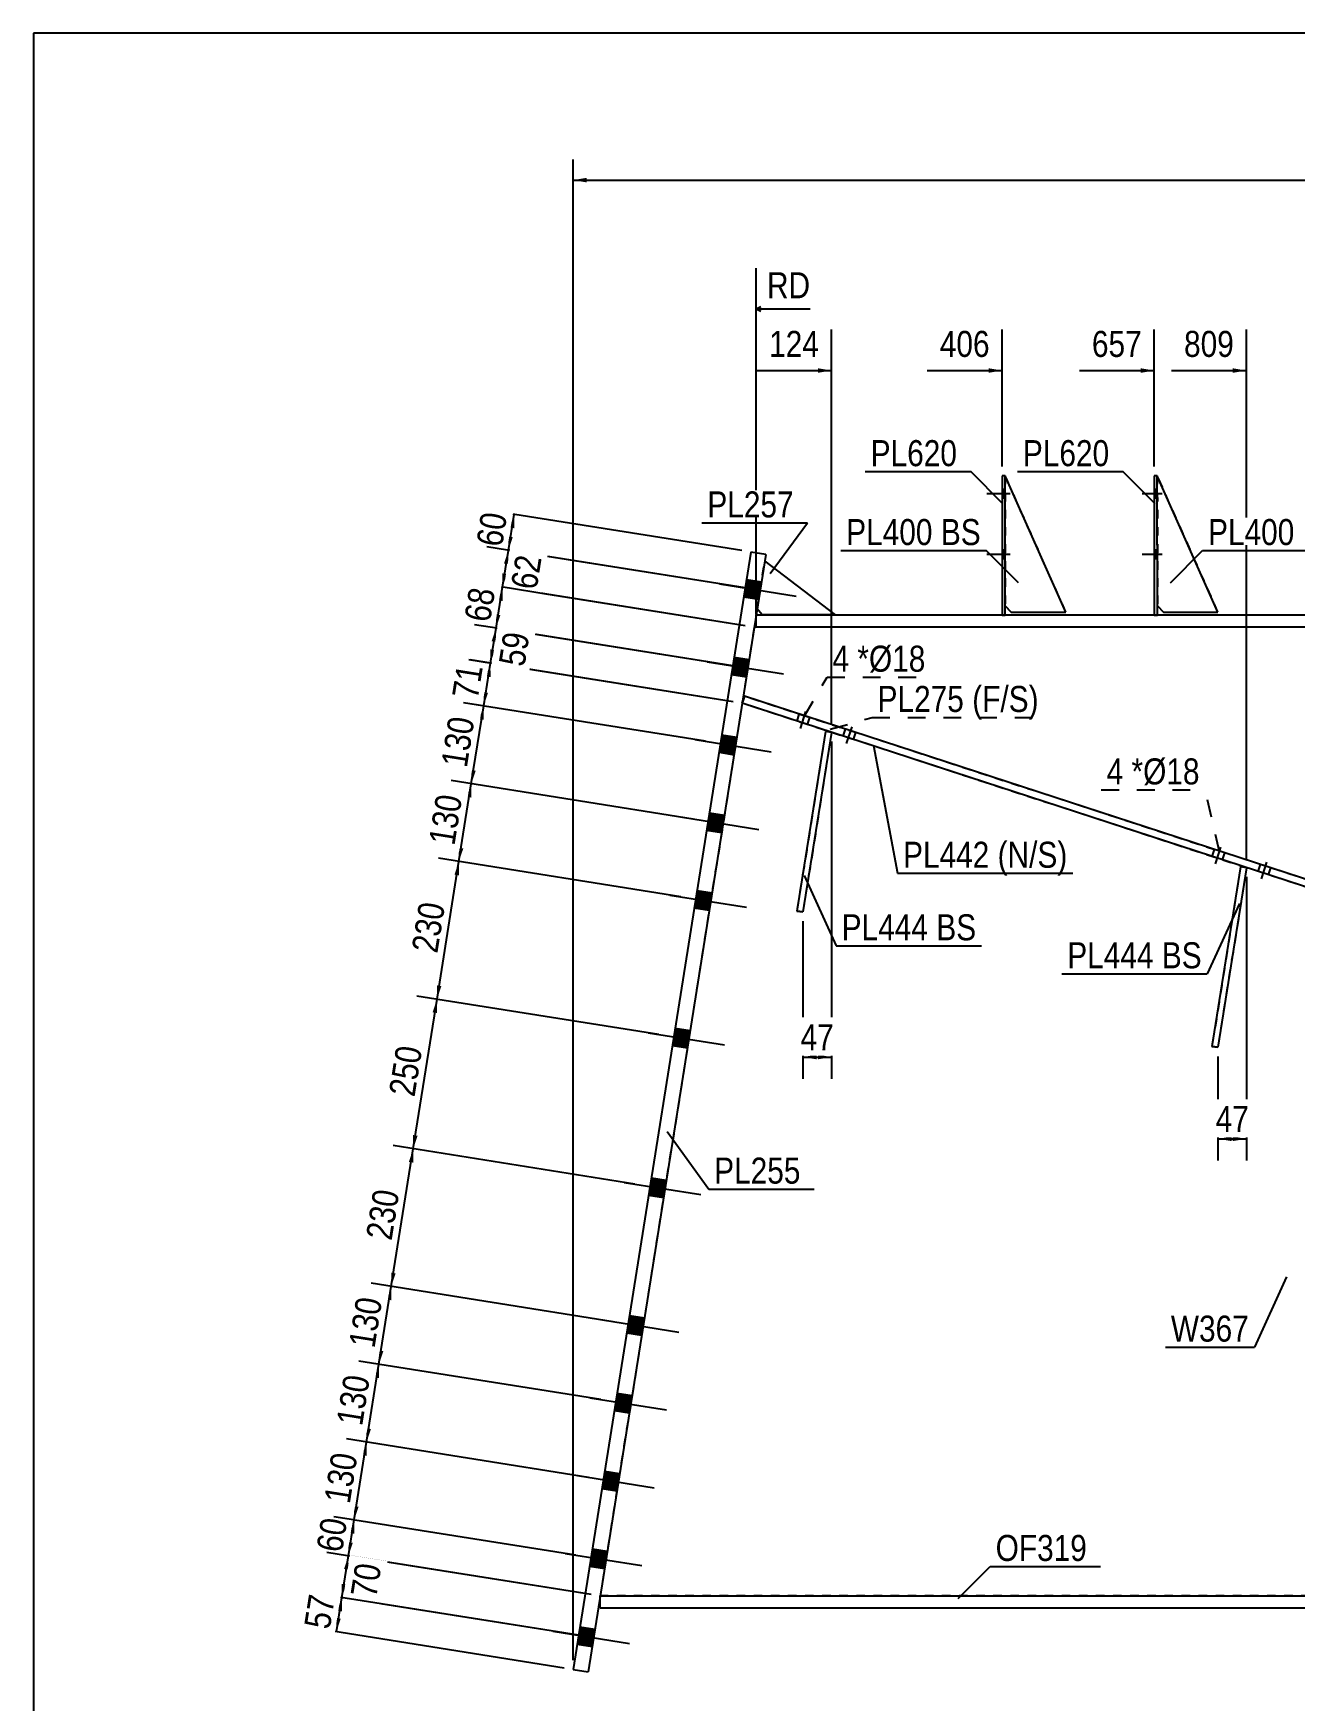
# Model space of a CAD drawing. Header units: millimetres. Extents: x -64 to 338, y -158 to 119.
# Drawn here: x -61.7 to 77, y -64.8 to 118.6 of the extents above; entities that cross this region are included whole.
import ezdxf

# ---------------------------------------------------------------- set-up
doc = ezdxf.new("R2010")
doc.units = ezdxf.units.MM
doc.linetypes.add('DXK_LINE_DOT1', pattern=[1.8814, 0.9407, -0.9407])
doc.linetypes.add('DXK_LINE_DOT2', pattern=[3.9198, 1.9599, -1.9599])
doc.styles.add('Arial Narrow', font='ARIALN.TTF', dxfattribs={"height": 0.2})

# ---------------------------------------------------------------- blocks, each defined once
blk = doc.blocks.new('Unknown-627019376-3697')
at = {"color": 5, "linetype": 'Continuous'}
for p, q in [((338.34, 118.62), (-61.66, 118.62)), ((-61.66, 118.62), (-61.66, -158.38))]:
    blk.add_line(p, q, dxfattribs=at)
blk = doc.blocks.new('Part-627019376-1218 - 1203')
at = {"color": 2, "linetype": 'Continuous'}
for p, q in [((84.35, 54.62), (17.83, 54.62)), ((17.83, 53.29), (17.83, 54.62)), ((84.35, 53.29), (17.83, 53.29))]:
    blk.add_line(p, q, dxfattribs=at)
blk = doc.blocks.new('Part-627019376-1219 - 1203')
at = {"color": 2, "linetype": 'Continuous'}
for p, q in [((45.21, 69.95), (44.88, 69.95)), ((44.88, 69.95), (44.88, 54.62)), ((45.21, 54.62), (45.21, 69.95))]:
    blk.add_line(p, q, dxfattribs=at)
at = {"color": 7, "linetype": 'DXK_LINE_DOT1'}
blk.add_line((44.88, 54.62), (45.21, 54.62), dxfattribs=at)
blk = doc.blocks.new('Part-627019376-1221 - 1203')
at = {"color": 2, "linetype": 'Continuous'}
for p, q in [((16.54, 45.68), (16.29, 44.92)), ((84.35, 22.71), (16.29, 44.92)), ((84.35, 23.56), (16.54, 45.68))]:
    blk.add_line(p, q, dxfattribs=at)
blk = doc.blocks.new('Part-627019376-1222 - 1203')
at = {"color": 7, "linetype": 'DXK_LINE_DOT1'}
for p, q in [((16.29, 44.92), (16.54, 45.68)), ((84.35, 22.71), (16.29, 44.92)), ((84.35, 23.56), (16.54, 45.68))]:
    blk.add_line(p, q, dxfattribs=at)
blk = doc.blocks.new('Part-627019376-1229 - 1203')
at = {"color": 7, "linetype": 'DXK_LINE_DOT1'}
for p, q in [((71.09, 26.92), (67.95, 7.17)), ((71.74, 26.82), (68.6, 7.07)), ((71.74, 26.82), (71.09, 26.92)), ((68.6, 7.07), (67.95, 7.17))]:
    blk.add_line(p, q, dxfattribs=at)
blk = doc.blocks.new('Part-627019376-1230 - 1203')
at = {"color": 2, "linetype": 'Continuous'}
for p, q in [((71.09, 26.92), (67.95, 7.17)), ((71.74, 26.82), (68.6, 7.07)), ((71.74, 26.82), (71.09, 26.92)), ((67.95, 7.17), (68.6, 7.07))]:
    blk.add_line(p, q, dxfattribs=at)
blk = doc.blocks.new('Part-627019376-1231 - 1203')
at = {"color": 7, "linetype": 'DXK_LINE_DOT1'}
for p, q in [((25.45, 41.81), (22.31, 22.06)), ((26.11, 41.71), (22.97, 21.96)), ((26.11, 41.71), (25.45, 41.81)), ((22.97, 21.96), (22.31, 22.06))]:
    blk.add_line(p, q, dxfattribs=at)
blk = doc.blocks.new('Part-627019376-3778 - 1203')
at = {"color": 7, "linetype": 'DXK_LINE_DOT1'}
blk.add_line((17.94, 55.29), (18.77, 60.56), dxfattribs=at)
at = {"color": 2, "linetype": 'Continuous'}
for p, q in [((18.77, 60.56), (26.5, 54.63)), ((18.5, 54.63), (17.94, 55.29)), ((26.5, 54.63), (18.5, 54.63))]:
    blk.add_line(p, q, dxfattribs=at)
blk = doc.blocks.new('Part-627019376-1232 - 1203')
at = {"color": 2, "linetype": 'Continuous'}
for p, q in [((25.45, 41.81), (22.31, 22.06)), ((26.11, 41.71), (22.97, 21.96)), ((26.11, 41.71), (25.45, 41.81)), ((22.31, 22.06), (22.97, 21.96))]:
    blk.add_line(p, q, dxfattribs=at)
blk = doc.blocks.new('Part-627019376-1234 - 1203')
at = {"color": 2, "linetype": 'Continuous'}
for p, q in [((0.68, -54.62), (0.68, -53.29)), ((0.68, -53.29), (84.35, -53.29)), ((84.35, -54.62), (0.68, -54.62))]:
    blk.add_line(p, q, dxfattribs=at)
blk = doc.blocks.new('Part-627019376-1235 - 1203')
at = {"color": 2, "linetype": 'Continuous'}
for p, q in [((61.94, 69.95), (61.61, 69.95)), ((61.61, 69.95), (61.61, 54.62)), ((61.95, 54.62), (61.94, 69.95))]:
    blk.add_line(p, q, dxfattribs=at)
at = {"color": 7, "linetype": 'DXK_LINE_DOT1'}
blk.add_line((61.61, 54.62), (61.95, 54.62), dxfattribs=at)
blk = doc.blocks.new('Part-627019376-1236 - 1203')
at = {"color": 7, "linetype": 'DXK_LINE_DOT1'}
for p, q in [((61.94, 69.95), (61.95, 55.62)), ((68.61, 54.95), (61.94, 69.95)), ((61.95, 55.62), (62.61, 54.95)), ((62.61, 54.95), (68.61, 54.95))]:
    blk.add_line(p, q, dxfattribs=at)
blk = doc.blocks.new('Part-627019376-1237 - 1203')
at = {"color": 7, "linetype": 'DXK_LINE_DOT1'}
for p, q in [((45.21, 69.95), (45.21, 55.62)), ((51.88, 54.95), (45.21, 69.95)), ((45.21, 55.62), (45.88, 54.95)), ((45.88, 54.95), (51.88, 54.95))]:
    blk.add_line(p, q, dxfattribs=at)
blk = doc.blocks.new('Part-627019376-1242 - 1203')
at = {"color": 2, "linetype": 'Continuous'}
for p, q in [((68.61, 54.95), (61.94, 69.95)), ((61.95, 55.62), (62.61, 54.95)), ((62.61, 54.95), (68.61, 54.95))]:
    blk.add_line(p, q, dxfattribs=at)
blk = doc.blocks.new('Part-627019376-1243 - 1203')
at = {"color": 2, "linetype": 'Continuous'}
for p, q in [((51.88, 54.95), (45.21, 69.95)), ((45.88, 54.95), (45.21, 55.62)), ((45.88, 54.95), (51.88, 54.95))]:
    blk.add_line(p, q, dxfattribs=at)
blk = doc.blocks.new('Bolt-627019376-9404 - 1203')
at = {"color": 3, "linetype": 'DXK_LINE_DOT2'}
for p, q in [((68.32, 27.24), (69.46, 30.73)), ((67.96, 28.06), (68.21, 28.82)), ((69.1, 27.69), (69.35, 28.45)), ((73.39, 25.59), (74.53, 29.08)), ((73.03, 26.41), (73.28, 27.17)), ((74.17, 26.04), (74.42, 26.8))]:
    blk.add_line(p, q, dxfattribs=at)
blk = doc.blocks.new('Part-627019376-1246 - 1203')
at = {"color": 7, "linetype": 'DXK_LINE_DOT1'}
for p, q in [((17.62, 53.29), (0.67, -53.29)), ((84.35, 53.29), (17.83, 53.29)), ((84.35, -53.29), (0.67, -53.29))]:
    blk.add_line(p, q, dxfattribs=at)
at = {"color": 2, "linetype": 'Continuous'}
for p, q in [((17.83, 53.29), (17.62, 53.29)), ((0.67, -53.29), (0.68, -53.29))]:
    blk.add_line(p, q, dxfattribs=at)
blk = doc.blocks.new('Bolt-627019376-1249 - 1203')
at = {"linetype": 'Continuous'}
for points in [[(45.21, 67.49), (45.21, 68.42), (44.88, 68.42), (44.88, 67.49)], [(45.21, 67.49), (45.21, 68.42), (44.88, 68.42), (44.88, 67.49)], [(45.21, 67.49), (45.21, 68.42), (44.88, 68.42), (44.88, 67.49)], [(45.21, 60.82), (45.21, 61.75), (44.88, 61.75), (44.88, 60.82)], [(45.21, 60.82), (45.21, 61.75), (44.88, 61.75), (44.88, 60.82)], [(45.21, 60.82), (45.21, 61.75), (44.88, 61.75), (44.88, 60.82)]]:
    blk.add_hatch(color=3, dxfattribs=at).paths.add_polyline_path(points)
at = {"color": 3, "linetype": 'Continuous'}
for p, q in [((45.74, 67.95), (43.21, 67.95)), ((45.74, 67.95), (43.21, 67.95)), ((45.74, 67.95), (43.21, 67.95)), ((45.21, 68.42), (44.88, 68.42)), ((45.21, 68.42), (44.88, 68.42)), ((45.21, 68.42), (44.88, 68.42)), ((45.21, 67.49), (44.88, 67.49)), ((45.21, 67.49), (44.88, 67.49)), ((45.21, 67.49), (44.88, 67.49)), ((45.74, 61.29), (43.21, 61.29)), ((45.74, 61.29), (43.21, 61.29)), ((45.74, 61.29), (43.21, 61.29)), ((45.21, 61.75), (44.88, 61.75)), ((45.21, 61.75), (44.88, 61.75)), ((45.21, 61.75), (44.88, 61.75)), ((45.21, 60.82), (44.88, 60.82)), ((45.21, 60.82), (44.88, 60.82)), ((45.21, 60.82), (44.88, 60.82))]:
    blk.add_line(p, q, dxfattribs=at)
blk = doc.blocks.new('Bolt-627019376-1256 - 1203')
at = {"linetype": 'Continuous'}
for points in [[(61.94, 67.49), (61.94, 68.42), (61.61, 68.42), (61.61, 67.49)], [(61.94, 67.49), (61.94, 68.42), (61.61, 68.42), (61.61, 67.49)], [(61.94, 67.49), (61.94, 68.42), (61.61, 68.42), (61.61, 67.49)], [(61.94, 60.82), (61.94, 61.75), (61.61, 61.75), (61.61, 60.82)], [(61.94, 60.82), (61.94, 61.75), (61.61, 61.75), (61.61, 60.82)], [(61.94, 60.82), (61.94, 61.75), (61.61, 61.75), (61.61, 60.82)]]:
    blk.add_hatch(color=3, dxfattribs=at).paths.add_polyline_path(points)
at = {"color": 3, "linetype": 'Continuous'}
for p, q in [((62.48, 67.95), (60.28, 67.95)), ((62.48, 67.95), (60.28, 67.95)), ((62.48, 67.95), (60.28, 67.95)), ((61.94, 68.42), (61.61, 68.42)), ((61.94, 68.42), (61.61, 68.42)), ((61.94, 68.42), (61.61, 68.42)), ((61.94, 67.49), (61.61, 67.49)), ((61.94, 67.49), (61.61, 67.49)), ((61.94, 67.49), (61.61, 67.49)), ((62.48, 61.29), (60.28, 61.29)), ((62.48, 61.29), (60.28, 61.29)), ((62.48, 61.29), (60.28, 61.29)), ((61.94, 61.75), (61.61, 61.75)), ((61.94, 61.75), (61.61, 61.75)), ((61.94, 61.75), (61.61, 61.75)), ((61.94, 60.82), (61.61, 60.82)), ((61.94, 60.82), (61.61, 60.82)), ((61.94, 60.82), (61.61, 60.82))]:
    blk.add_line(p, q, dxfattribs=at)
blk = doc.blocks.new('Part-627019376-3777 - 1203')
at = {"color": 2, "linetype": 'Continuous'}
for p, q in [((17.24, 61.55), (-2.3, -61.37)), ((18.89, 61.29), (-0.66, -61.64)), ((18.89, 61.29), (17.24, 61.55)), ((-2.3, -61.37), (-0.66, -61.64))]:
    blk.add_line(p, q, dxfattribs=at)
blk = doc.blocks.new('Bolt-627019376-3780 - 1203')
at = {"linetype": 'Continuous'}
for points in [[(16.77, 58.55), (16.46, 56.64), (18.11, 56.38), (18.41, 58.29)], [(16.77, 58.55), (16.46, 56.64), (18.11, 56.38), (18.41, 58.29)], [(15.41, 49.99), (15.1, 48.08), (16.75, 47.82), (17.05, 49.73)], [(15.41, 49.99), (15.1, 48.08), (16.75, 47.82), (17.05, 49.73)], [(14.05, 41.43), (13.74, 39.53), (15.39, 39.26), (15.69, 41.17)], [(14.05, 41.43), (13.74, 39.53), (15.39, 39.26), (15.69, 41.17)], [(12.69, 32.88), (12.38, 30.97), (14.03, 30.7), (14.33, 32.61)], [(12.69, 32.88), (12.38, 30.97), (14.03, 30.7), (14.33, 32.61)], [(11.32, 24.32), (11.02, 22.41), (12.67, 22.15), (12.97, 24.05)], [(11.32, 24.32), (11.02, 22.41), (12.67, 22.15), (12.97, 24.05)], [(8.92, 9.17), (8.61, 7.26), (10.26, 7), (10.56, 8.91)], [(8.92, 9.17), (8.61, 7.26), (10.26, 7), (10.56, 8.91)], [(6.3, -7.29), (6, -9.2), (7.64, -9.46), (7.94, -7.55)], [(6.3, -7.29), (6, -9.2), (7.64, -9.46), (7.94, -7.55)], [(3.89, -22.43), (3.59, -24.34), (5.23, -24.6), (5.54, -22.69)], [(3.89, -22.43), (3.59, -24.34), (5.23, -24.6), (5.54, -22.69)], [(2.53, -30.99), (2.23, -32.9), (3.87, -33.16), (4.18, -31.25)], [(2.53, -30.99), (2.23, -32.9), (3.87, -33.16), (4.18, -31.25)], [(1.17, -39.55), (0.87, -41.46), (2.51, -41.72), (2.81, -39.81)], [(1.17, -39.55), (0.87, -41.46), (2.51, -41.72), (2.81, -39.81)], [(-0.19, -48.11), (-0.5, -50.02), (1.15, -50.28), (1.45, -48.37)], [(-0.19, -48.11), (-0.5, -50.02), (1.15, -50.28), (1.45, -48.37)], [(-1.55, -56.67), (-1.86, -58.58), (-0.21, -58.84), (0.09, -56.93)], [(-1.55, -56.67), (-1.86, -58.58), (-0.21, -58.84), (0.09, -56.93)]]:
    blk.add_hatch(color=3, dxfattribs=at).paths.add_polyline_path(points)
at = {"color": 3, "linetype": 'Continuous'}
for p, q in [((13.79, 58.05), (22.21, 56.71)), ((13.79, 58.05), (22.21, 56.71)), ((16.77, 58.55), (18.41, 58.29)), ((16.77, 58.55), (18.41, 58.29)), ((16.46, 56.64), (18.11, 56.38)), ((16.46, 56.64), (18.11, 56.38)), ((15.41, 49.99), (17.05, 49.73)), ((15.41, 49.99), (17.05, 49.73)), ((12.43, 49.49), (20.85, 48.15)), ((12.43, 49.49), (20.85, 48.15)), ((15.1, 48.08), (16.75, 47.82)), ((15.1, 48.08), (16.75, 47.82)), ((11.07, 40.93), (19.49, 39.59)), ((11.07, 40.93), (19.49, 39.59)), ((14.05, 41.43), (15.69, 41.17)), ((14.05, 41.43), (15.69, 41.17)), ((13.74, 39.53), (15.39, 39.26)), ((13.74, 39.53), (15.39, 39.26)), ((9.71, 32.37), (18.13, 31.03)), ((9.71, 32.37), (18.13, 31.03)), ((12.69, 32.88), (14.33, 32.61)), ((12.69, 32.88), (14.33, 32.61)), ((12.38, 30.97), (14.03, 30.7)), ((12.38, 30.97), (14.03, 30.7)), ((11.32, 24.32), (12.97, 24.05)), ((11.32, 24.32), (12.97, 24.05)), ((8.35, 23.81), (16.77, 22.47)), ((8.35, 23.81), (16.77, 22.47)), ((11.02, 22.41), (12.67, 22.15)), ((11.02, 22.41), (12.67, 22.15)), ((8.92, 9.17), (10.56, 8.91)), ((8.92, 9.17), (10.56, 8.91)), ((5.94, 8.67), (14.36, 7.33)), ((5.94, 8.67), (14.36, 7.33)), ((8.61, 7.26), (10.26, 7)), ((8.61, 7.26), (10.26, 7)), ((6.3, -7.29), (7.94, -7.55)), ((6.3, -7.29), (7.94, -7.55)), ((3.32, -7.79), (11.74, -9.13)), ((3.32, -7.79), (11.74, -9.13)), ((6, -9.2), (7.64, -9.46)), ((6, -9.2), (7.64, -9.46)), ((0.91, -22.93), (9.34, -24.27)), ((0.91, -22.93), (9.34, -24.27)), ((3.89, -22.43), (5.54, -22.69)), ((3.89, -22.43), (5.54, -22.69)), ((3.59, -24.34), (5.23, -24.6)), ((3.59, -24.34), (5.23, -24.6)), ((2.53, -30.99), (4.18, -31.25)), ((2.53, -30.99), (4.18, -31.25)), ((-0.45, -31.49), (7.97, -32.83)), ((-0.45, -31.49), (7.97, -32.83)), ((2.23, -32.9), (3.87, -33.16)), ((2.23, -32.9), (3.87, -33.16)), ((-1.81, -40.05), (6.61, -41.39)), ((-1.81, -40.05), (6.61, -41.39)), ((1.17, -39.55), (2.81, -39.81)), ((1.17, -39.55), (2.81, -39.81)), ((0.87, -41.46), (2.51, -41.72)), ((0.87, -41.46), (2.51, -41.72)), ((-3.17, -48.61), (5.25, -49.95)), ((-3.17, -48.61), (5.25, -49.95)), ((-0.19, -48.11), (1.45, -48.37)), ((-0.19, -48.11), (1.45, -48.37)), ((-0.5, -50.02), (1.15, -50.28)), ((-0.5, -50.02), (1.15, -50.28)), ((-1.55, -56.67), (0.09, -56.93)), ((-1.55, -56.67), (0.09, -56.93)), ((-4.53, -57.17), (3.89, -58.51)), ((-4.53, -57.17), (3.89, -58.51)), ((-1.86, -58.58), (-0.21, -58.84)), ((-1.86, -58.58), (-0.21, -58.84))]:
    blk.add_line(p, q, dxfattribs=at)
blk = doc.blocks.new('Bolt-627019376-9405 - 1203')
at = {"color": 3, "linetype": 'DXK_LINE_DOT2'}
for p, q in [((22.69, 42.13), (23.83, 45.62)), ((22.33, 42.95), (22.57, 43.71)), ((23.47, 42.58), (23.71, 43.34)), ((27.76, 40.48), (28.9, 43.96)), ((27.4, 41.3), (27.64, 42.06)), ((28.54, 40.93), (28.79, 41.69))]:
    blk.add_line(p, q, dxfattribs=at)
blk = doc.blocks.new('StraightDimension-627019376-9917 - 1203')
at = {"linetype": 'Continuous'}
blk.add_hatch(color=7, dxfattribs=at).paths.add_polyline_path([(24.61, 81.77), (26.11, 81.52), (24.61, 81.27)])
at = {"color": 7, "linetype": 'Continuous'}
for p, q in [((26.11, 42.71), (26.11, 86.02)), ((17.88, 81.52), (26.11, 81.52))]:
    blk.add_line(p, q, dxfattribs=at)
at = {"color": 0, "linetype": 'Continuous'}
blk.add_wipeout([(24.36, 88.87), (24.36, 93.07), (18.42, 93.07), (18.42, 88.87)], dxfattribs=at)
at = {"color": 7, "linetype": 'Continuous'}
for p in [(18.33, 88.52), (18.33, 88.02), (23.76, 88.27)]:
    blk.add_line(p, (17.83, 88.27), dxfattribs=at)
at = {"color": 3, "linetype": 'Continuous', "style": 'Arial Narrow'}
blk.add_text('RD', height=2.863, dxfattribs=at).set_placement((19.02, 89.47))
at = {"color": 0}
blk.add_wipeout([(25.34, 82.42), (25.34, 86.62), (18.65, 86.62), (18.65, 82.42)], dxfattribs=at)
at = {"color": 7, "linetype": 'Continuous'}
blk.add_line((17.83, 54.67), (17.83, 92.77), dxfattribs=at)
at = {"color": 3, "style": 'Arial Narrow'}
blk.add_text('124', height=2.863, dxfattribs=at).set_placement((19.25, 83.02))
blk = doc.blocks.new('StraightDimension-627019376-11944 - 1203')
at = {"linetype": 'Continuous'}
for points in [[(-13.99, 34.62), (-13.5, 36.06), (-13.49, 34.54)], [(-14.38, 28.94), (-14.87, 27.5), (-14.88, 29.02)]]:
    blk.add_hatch(color=7, dxfattribs=at).paths.add_polyline_path(points)
at = {"color": 7, "linetype": 'Continuous'}
for p, q in [((10.89, 32.18), (-15.73, 36.41)), ((-14.87, 27.5), (-13.5, 36.06)), ((9.53, 23.62), (-17.09, 27.86))]:
    blk.add_line(p, q, dxfattribs=at)
at = {"color": 0}
blk.add_wipeout([(-13.81, 35.11), (-17.96, 35.77), (-19.01, 29.16), (-14.86, 28.5)], dxfattribs=at)
at = {"color": 3, "style": 'Arial Narrow'}
blk.add_text('130', height=2.863, rotation=80.9647, dxfattribs=at).set_placement((-15.36, 29.19))
blk = doc.blocks.new('StraightDimension-627019376-11951 - 1203')
at = {"linetype": 'Continuous'}
for points in [[(-26.86, -46.36), (-26.38, -44.92), (-26.37, -46.44)], [(-26.53, -47.44), (-27.01, -48.88), (-27.02, -47.36)]]:
    blk.add_hatch(color=7, dxfattribs=at).paths.add_polyline_path(points)
at = {"color": 7, "linetype": 'Continuous'}
for p, q in [((-1.99, -48.8), (-28.6, -44.57)), ((-27.01, -48.88), (-26.38, -44.92)), ((-0.31, -53.13), (-29.23, -48.53))]:
    blk.add_line(p, q, dxfattribs=at)
at = {"color": 0}
blk.add_wipeout([(-26.46, -44.48), (-30.61, -43.82), (-31.37, -48.62), (-27.23, -49.28)], dxfattribs=at)
at = {"color": 3, "style": 'Arial Narrow'}
blk.add_text('60', height=2.863, rotation=80.9647, dxfattribs=at).set_placement((-27.72, -48.59))
blk = doc.blocks.new('StraightDimension-627019376-9915 - 1203')
at = {"linetype": 'Continuous'}
blk.add_hatch(color=7, dxfattribs=at).paths.add_polyline_path([(60.11, 81.77), (61.61, 81.52), (60.11, 81.27)])
at = {"color": 7, "linetype": 'Continuous'}
for p, q in [((61.61, 70.95), (61.61, 86.02)), ((53.38, 81.52), (61.61, 81.52))]:
    blk.add_line(p, q, dxfattribs=at)
at = {"color": 0}
blk.add_wipeout([(60.83, 82.42), (60.83, 86.62), (54.15, 86.62), (54.15, 82.42)], dxfattribs=at)
at = {"color": 3, "style": 'Arial Narrow'}
blk.add_text('657', height=2.863, dxfattribs=at).set_placement((54.75, 83.02))
blk = doc.blocks.new('StraightDimension-627019376-11942 - 1203')
at = {"linetype": 'Continuous'}
for points in [[(-11.88, 47.88), (-11.4, 49.33), (-11.38, 47.8)], [(-11.66, 46.06), (-12.14, 44.62), (-12.15, 46.14)]]:
    blk.add_hatch(color=7, dxfattribs=at).paths.add_polyline_path(points)
at = {"color": 7, "linetype": 'Continuous'}
for p, q in [((15.3, 45.08), (-13.62, 49.68)), ((-12.14, 44.62), (-11.4, 49.33)), ((12.25, 40.74), (-14.37, 44.97))]:
    blk.add_line(p, q, dxfattribs=at)
at = {"color": 0}
blk.add_wipeout([(-11.54, 49.39), (-15.68, 50.05), (-16.45, 45.26), (-12.3, 44.6)], dxfattribs=at)
at = {"color": 3, "style": 'Arial Narrow'}
blk.add_text('71', height=2.863, rotation=80.9647, dxfattribs=at).set_placement((-12.8, 45.29))
blk = doc.blocks.new('StraightDimension-627019376-9012 - 1203')
at = {"linetype": 'Continuous'}
for points in [[(24.47, 5.75), (22.97, 6), (24.47, 6.25)], [(24.61, 6.25), (26.11, 6), (24.61, 5.75)]]:
    blk.add_hatch(color=7, dxfattribs=at).paths.add_polyline_path(points)
at = {"color": 7, "linetype": 'Continuous'}
for p, q in [((26.11, 40.71), (26.11, 3.6)), ((22.97, 20.96), (22.97, 3.6)), ((22.97, 6), (26.11, 6))]:
    blk.add_line(p, q, dxfattribs=at)
at = {"color": 0}
blk.add_wipeout([(26.97, 6.15), (26.97, 10.35), (22.11, 10.35), (22.11, 6.15)], dxfattribs=at)
at = {"color": 3, "style": 'Arial Narrow'}
blk.add_text('47', height=2.863, dxfattribs=at).set_placement((22.71, 6.75))
blk = doc.blocks.new('StraightDimension-627019376-9032 - 1203')
at = {"linetype": 'Continuous'}
for points in [[(70.1, -3.25), (68.6, -3), (70.1, -2.75)], [(70.24, -2.75), (71.74, -3), (70.24, -3.25)]]:
    blk.add_hatch(color=7, dxfattribs=at).paths.add_polyline_path(points)
at = {"color": 7, "linetype": 'Continuous'}
for p, q in [((71.74, 25.82), (71.74, -5.4)), ((68.6, 6.07), (68.6, -5.4)), ((68.6, -3), (71.74, -3))]:
    blk.add_line(p, q, dxfattribs=at)
at = {"color": 0}
blk.add_wipeout([(72.6, -2.85), (72.6, 1.35), (67.75, 1.35), (67.75, -2.85)], dxfattribs=at)
at = {"color": 3, "style": 'Arial Narrow'}
blk.add_text('47', height=2.863, dxfattribs=at).set_placement((68.35, -2.25))
blk = doc.blocks.new('StraightDimension-627019376-9914 - 1203')
at = {"linetype": 'Continuous'}
blk.add_hatch(color=7, dxfattribs=at).paths.add_polyline_path([(70.24, 81.77), (71.74, 81.52), (70.24, 81.27)])
at = {"color": 7, "linetype": 'Continuous'}
for p, q in [((71.74, 27.82), (71.74, 86.02)), ((63.51, 81.52), (71.74, 81.52))]:
    blk.add_line(p, q, dxfattribs=at)
at = {"color": 0}
blk.add_wipeout([(70.97, 82.42), (70.97, 86.62), (64.28, 86.62), (64.28, 82.42)], dxfattribs=at)
at = {"color": 3, "style": 'Arial Narrow'}
blk.add_text('809', height=2.863, dxfattribs=at).set_placement((64.88, 83.02))
blk = doc.blocks.new('StraightDimension-627019376-9916 - 1203')
at = {"linetype": 'Continuous'}
blk.add_hatch(color=7, dxfattribs=at).paths.add_polyline_path([(43.38, 81.77), (44.88, 81.52), (43.38, 81.27)])
at = {"color": 7, "linetype": 'Continuous'}
for p, q in [((44.88, 70.95), (44.88, 86.02)), ((36.64, 81.52), (44.88, 81.52))]:
    blk.add_line(p, q, dxfattribs=at)
at = {"color": 0}
blk.add_wipeout([(44.1, 82.42), (44.1, 86.62), (37.42, 86.62), (37.42, 82.42)], dxfattribs=at)
at = {"color": 3, "style": 'Arial Narrow'}
blk.add_text('406', height=2.863, dxfattribs=at).set_placement((38.02, 83.02))
blk = doc.blocks.new('StraightDimension-627019376-10868 - 1203')
at = {"linetype": 'Continuous'}
blk.add_hatch(color=7, dxfattribs=at).paths.add_polyline_path([(-0.8, 102.22), (-2.3, 102.47), (-0.8, 102.72)])
at = {"color": 7, "linetype": 'Continuous'}
for p, q in [((-2.3, -60.37), (-2.3, 104.72)), ((-2.3, 102.47), (187.5, 102.47))]:
    blk.add_line(p, q, dxfattribs=at)
blk = doc.blocks.new('StraightDimension-627019376-11938 - 1203')
at = {"linetype": 'Continuous'}
for points in [[(-9.28, 64.25), (-8.79, 65.69), (-8.78, 64.17)], [(-8.94, 63.18), (-9.42, 61.74), (-9.43, 63.26)]]:
    blk.add_hatch(color=7, dxfattribs=at).paths.add_polyline_path(points)
at = {"color": 7, "linetype": 'Continuous'}
for p, q in [((16.26, 61.71), (-11.02, 66.04)), ((-9.42, 61.74), (-8.79, 65.69)), ((16.62, 57.6), (-11.64, 62.09))]:
    blk.add_line(p, q, dxfattribs=at)
at = {"color": 0}
blk.add_wipeout([(-8.87, 66.14), (-13.02, 66.8), (-13.78, 62), (-9.64, 61.34)], dxfattribs=at)
at = {"color": 3, "style": 'Arial Narrow'}
blk.add_text('60', height=2.863, rotation=80.9647, dxfattribs=at).set_placement((-10.13, 62.03))
blk = doc.blocks.new('StraightDimension-627019376-11939 - 1203')
at = {"linetype": 'Continuous'}
for points in [[(-9.9, 60.3), (-9.42, 61.74), (-9.41, 60.22)], [(-9.58, 59.13), (-10.07, 57.69), (-10.08, 59.21)]]:
    blk.add_hatch(color=7, dxfattribs=at).paths.add_polyline_path(points)
at = {"color": 7, "linetype": 'Continuous'}
for p, q in [((16.62, 57.6), (-11.79, 62.12)), ((-10.07, 57.69), (-9.42, 61.74)), ((16.63, 53.44), (-12.44, 58.07))]:
    blk.add_line(p, q, dxfattribs=at)
at = {"color": 0}
blk.add_wipeout([(-5.07, 61.43), (-9.21, 62.09), (-9.98, 57.29), (-5.83, 56.63)], dxfattribs=at)
at = {"color": 3, "style": 'Arial Narrow'}
blk.add_text('62', height=2.863, rotation=80.9647, dxfattribs=at).set_placement((-6.33, 57.32))
blk = doc.blocks.new('StraightDimension-627019376-11940 - 1203')
at = {"linetype": 'Continuous'}
for points in [[(-10.55, 56.25), (-10.07, 57.69), (-10.05, 56.17)], [(-10.3, 54.62), (-10.78, 53.18), (-10.79, 54.7)]]:
    blk.add_hatch(color=7, dxfattribs=at).paths.add_polyline_path(points)
at = {"color": 7, "linetype": 'Continuous'}
for p, q in [((16.63, 53.44), (-12.29, 58.04)), ((-10.78, 53.18), (-10.07, 57.69)), ((15.26, 49.04), (-13, 53.53))]:
    blk.add_line(p, q, dxfattribs=at)
at = {"color": 0}
blk.add_wipeout([(-10.19, 57.86), (-14.34, 58.52), (-15.1, 53.72), (-10.95, 53.06)], dxfattribs=at)
at = {"color": 3, "style": 'Arial Narrow'}
blk.add_text('68', height=2.863, rotation=80.9647, dxfattribs=at).set_placement((-11.45, 53.75))
blk = doc.blocks.new('StraightDimension-627019376-11941 - 1203')
at = {"linetype": 'Continuous'}
for points in [[(-11.26, 51.74), (-10.78, 53.18), (-10.77, 51.66)], [(-10.91, 50.77), (-11.4, 49.33), (-11.41, 50.85)]]:
    blk.add_hatch(color=7, dxfattribs=at).paths.add_polyline_path(points)
at = {"color": 7, "linetype": 'Continuous'}
for p, q in [((15.26, 49.04), (-13.15, 53.56)), ((-11.4, 49.33), (-10.78, 53.18)), ((15.3, 45.08), (-13.77, 49.7))]:
    blk.add_line(p, q, dxfattribs=at)
at = {"color": 0}
blk.add_wipeout([(-6.41, 52.97), (-10.56, 53.63), (-11.32, 48.83), (-7.17, 48.17)], dxfattribs=at)
at = {"color": 3, "style": 'Arial Narrow'}
blk.add_text('59', height=2.863, rotation=80.9647, dxfattribs=at).set_placement((-7.67, 48.86))
blk = doc.blocks.new('StraightDimension-627019376-11943 - 1203')
at = {"linetype": 'Continuous'}
for points in [[(-12.63, 43.18), (-12.14, 44.62), (-12.13, 43.1)], [(-13.02, 37.5), (-13.5, 36.06), (-13.52, 37.58)]]:
    blk.add_hatch(color=7, dxfattribs=at).paths.add_polyline_path(points)
at = {"color": 7, "linetype": 'Continuous'}
for p, q in [((12.25, 40.74), (-14.37, 44.97)), ((-13.5, 36.06), (-12.14, 44.62)), ((10.89, 32.18), (-15.73, 36.41))]:
    blk.add_line(p, q, dxfattribs=at)
at = {"color": 0}
blk.add_wipeout([(-12.45, 43.67), (-16.59, 44.33), (-17.64, 37.72), (-13.5, 37.06)], dxfattribs=at)
at = {"color": 3, "style": 'Arial Narrow'}
blk.add_text('130', height=2.863, rotation=80.9647, dxfattribs=at).set_placement((-14, 37.75))
blk = doc.blocks.new('StraightDimension-627019376-11945 - 1203')
at = {"linetype": 'Continuous'}
for points in [[(-15.35, 26.06), (-14.87, 27.5), (-14.85, 25.98)], [(-16.79, 13.8), (-17.27, 12.36), (-17.28, 13.88)]]:
    blk.add_hatch(color=7, dxfattribs=at).paths.add_polyline_path(points)
at = {"color": 7, "linetype": 'Continuous'}
for p, q in [((9.53, 23.62), (-17.09, 27.86)), ((-17.27, 12.36), (-14.87, 27.5)), ((7.12, 8.48), (-19.5, 12.71))]:
    blk.add_line(p, q, dxfattribs=at)
at = {"color": 0}
blk.add_wipeout([(-15.69, 23.26), (-19.84, 23.91), (-20.89, 17.31), (-16.74, 16.65)], dxfattribs=at)
at = {"color": 3, "style": 'Arial Narrow'}
blk.add_text('230', height=2.863, rotation=80.9647, dxfattribs=at).set_placement((-17.24, 17.34))
blk = doc.blocks.new('StraightDimension-627019376-11946 - 1203')
at = {"linetype": 'Continuous'}
for points in [[(-17.76, 10.92), (-17.27, 12.36), (-17.26, 10.84)], [(-19.41, -2.66), (-19.89, -4.1), (-19.9, -2.58)]]:
    blk.add_hatch(color=7, dxfattribs=at).paths.add_polyline_path(points)
at = {"color": 7, "linetype": 'Continuous'}
for p, q in [((-19.89, -4.1), (-17.27, 12.36)), ((7.12, 8.48), (-19.5, 12.71)), ((4.5, -7.98), (-22.11, -3.75))]:
    blk.add_line(p, q, dxfattribs=at)
at = {"color": 0}
blk.add_wipeout([(-18.21, 7.45), (-22.35, 8.11), (-23.4, 1.51), (-19.26, 0.85)], dxfattribs=at)
at = {"color": 3, "style": 'Arial Narrow'}
blk.add_text('250', height=2.863, rotation=80.9647, dxfattribs=at).set_placement((-19.75, 1.54))
blk = doc.blocks.new('StraightDimension-627019376-11947 - 1203')
at = {"linetype": 'Continuous'}
for points in [[(-20.37, -5.54), (-19.89, -4.1), (-19.88, -5.62)], [(-21.82, -17.8), (-22.3, -19.24), (-22.31, -17.72)]]:
    blk.add_hatch(color=7, dxfattribs=at).paths.add_polyline_path(points)
at = {"color": 7, "linetype": 'Continuous'}
for p, q in [((-22.3, -19.24), (-19.89, -4.1)), ((4.5, -7.98), (-22.11, -3.75)), ((2.1, -23.12), (-24.52, -18.89))]:
    blk.add_line(p, q, dxfattribs=at)
at = {"color": 0}
blk.add_wipeout([(-20.72, -8.35), (-24.87, -7.69), (-25.92, -14.29), (-21.77, -14.95)], dxfattribs=at)
at = {"color": 3, "style": 'Arial Narrow'}
blk.add_text('230', height=2.863, rotation=80.9647, dxfattribs=at).set_placement((-22.27, -14.26))
blk = doc.blocks.new('StraightDimension-627019376-11948 - 1203')
at = {"linetype": 'Continuous'}
for points in [[(-22.78, -20.69), (-22.3, -19.24), (-22.29, -20.76)], [(-23.18, -26.36), (-23.66, -27.8), (-23.67, -26.28)]]:
    blk.add_hatch(color=7, dxfattribs=at).paths.add_polyline_path(points)
at = {"color": 7, "linetype": 'Continuous'}
for p, q in [((2.1, -23.12), (-24.52, -18.89)), ((-23.66, -27.8), (-22.3, -19.24)), ((0.74, -31.68), (-25.88, -27.45))]:
    blk.add_line(p, q, dxfattribs=at)
at = {"color": 0}
blk.add_wipeout([(-22.6, -20.2), (-26.75, -19.54), (-27.8, -26.14), (-23.65, -26.8)], dxfattribs=at)
at = {"color": 3, "style": 'Arial Narrow'}
blk.add_text('130', height=2.863, rotation=80.9647, dxfattribs=at).set_placement((-24.15, -26.11))
blk = doc.blocks.new('StraightDimension-627019376-11949 - 1203')
at = {"linetype": 'Continuous'}
for points in [[(-24.14, -29.24), (-23.66, -27.8), (-23.65, -29.32)], [(-24.54, -34.92), (-25.02, -36.36), (-25.03, -34.84)]]:
    blk.add_hatch(color=7, dxfattribs=at).paths.add_polyline_path(points)
at = {"color": 7, "linetype": 'Continuous'}
for p, q in [((0.74, -31.68), (-25.88, -27.45)), ((-25.02, -36.36), (-23.66, -27.8)), ((-0.63, -40.24), (-27.24, -36.01))]:
    blk.add_line(p, q, dxfattribs=at)
at = {"color": 0}
blk.add_wipeout([(-23.96, -28.76), (-28.11, -28.1), (-29.16, -34.7), (-25.01, -35.36)], dxfattribs=at)
at = {"color": 3, "style": 'Arial Narrow'}
blk.add_text('130', height=2.863, rotation=80.9647, dxfattribs=at).set_placement((-25.51, -34.67))
blk = doc.blocks.new('StraightDimension-627019376-11950 - 1203')
at = {"linetype": 'Continuous'}
for points in [[(-25.5, -37.8), (-25.02, -36.36), (-25.01, -37.88)], [(-25.9, -43.48), (-26.38, -44.92), (-26.39, -43.4)]]:
    blk.add_hatch(color=7, dxfattribs=at).paths.add_polyline_path(points)
at = {"color": 7, "linetype": 'Continuous'}
for p, q in [((-0.63, -40.24), (-27.24, -36.01)), ((-26.38, -44.92), (-25.02, -36.36)), ((-1.99, -48.8), (-28.6, -44.57))]:
    blk.add_line(p, q, dxfattribs=at)
at = {"color": 0}
blk.add_wipeout([(-25.32, -37.32), (-29.47, -36.66), (-30.52, -43.26), (-26.37, -43.92)], dxfattribs=at)
at = {"color": 3, "style": 'Arial Narrow'}
blk.add_text('130', height=2.863, rotation=80.9647, dxfattribs=at).set_placement((-26.87, -43.23))
blk = doc.blocks.new('StraightDimension-627019376-11952 - 1203')
at = {"linetype": 'Continuous'}
for points in [[(-27.49, -50.33), (-27.01, -48.88), (-27, -50.4)], [(-27.26, -52.04), (-27.74, -53.48), (-27.75, -51.96)]]:
    blk.add_hatch(color=7, dxfattribs=at).paths.add_polyline_path(points)
at = {"color": 7, "linetype": 'Continuous'}
for p, q in [((-0.31, -53.13), (-29.38, -48.51)), ((-27.74, -53.48), (-27.01, -48.88)), ((-1.7, -57.62), (-30.11, -53.1))]:
    blk.add_line(p, q, dxfattribs=at)
at = {"color": 0}
blk.add_wipeout([(-22.7, -49.47), (-26.85, -48.81), (-27.61, -53.6), (-23.46, -54.26)], dxfattribs=at)
at = {"color": 3, "style": 'Arial Narrow'}
blk.add_text('70', height=2.863, rotation=80.9647, dxfattribs=at).set_placement((-23.96, -53.58))
blk = doc.blocks.new('StraightDimension-627019376-11953 - 1203')
at = {"linetype": 'Continuous'}
for points in [[(-28.23, -54.92), (-27.74, -53.48), (-27.73, -55)], [(-27.86, -55.79), (-28.34, -57.23), (-28.35, -55.71)]]:
    blk.add_hatch(color=7, dxfattribs=at).paths.add_polyline_path(points)
at = {"color": 7, "linetype": 'Continuous'}
for p, q in [((-1.7, -57.62), (-29.97, -53.13)), ((-28.34, -57.23), (-27.74, -53.48)), ((-3.29, -61.22), (-30.56, -56.88))]:
    blk.add_line(p, q, dxfattribs=at)
at = {"color": 0}
blk.add_wipeout([(-27.81, -52.93), (-31.96, -52.28), (-32.72, -57.07), (-28.57, -57.73)], dxfattribs=at)
at = {"color": 3, "style": 'Arial Narrow'}
blk.add_text('57', height=2.863, rotation=80.9647, dxfattribs=at).set_placement((-29.07, -57.04))
blk = doc.blocks.new('MarkSet-627019376-5367 - 1203')
at = {"color": 0}
blk.add_wipeout([(36.74, 18.84), (36.74, 21.84), (27.23, 21.84), (27.23, 18.84)], dxfattribs=at)
blk.add_wipeout([(36.74, 18.84), (36.74, 21.84), (27.23, 21.84), (27.23, 18.84)], dxfattribs=at)
at = {"color": 7, "linetype": 'Continuous'}
blk.add_line((23.1, 25.98), (26.63, 18.24), dxfattribs=at)
at = {"color": 3, "style": 'Arial Narrow'}
blk.add_text('PL444', height=2.863, dxfattribs=at).set_placement((27.23, 18.84))
at = {"color": 0}
blk.add_wipeout([(42.02, 18.84), (42.02, 21.84), (37.64, 21.84), (37.64, 18.84)], dxfattribs=at)
blk.add_wipeout([(42.02, 18.84), (42.02, 21.84), (37.64, 21.84), (37.64, 18.84)], dxfattribs=at)
at = {"color": 7, "linetype": 'Continuous'}
blk.add_line((26.63, 18.24), (42.62, 18.24), dxfattribs=at)
at = {"color": 3, "style": 'Arial Narrow'}
blk.add_text('BS', height=2.863, dxfattribs=at).set_placement((37.64, 18.84))
blk = doc.blocks.new('MarkSet-627019376-5389 - 1203')
at = {"color": 0}
blk.add_wipeout([(37.24, 62.32), (37.24, 65.32), (27.73, 65.32), (27.73, 62.32)], dxfattribs=at)
blk.add_wipeout([(37.24, 62.32), (37.24, 65.32), (27.73, 65.32), (27.73, 62.32)], dxfattribs=at)
at = {"color": 3, "style": 'Arial Narrow'}
blk.add_text('PL400', height=2.863, dxfattribs=at).set_placement((27.73, 62.32))
at = {"color": 0}
blk.add_wipeout([(42.52, 62.32), (42.52, 65.32), (38.14, 65.32), (38.14, 62.32)], dxfattribs=at)
blk.add_wipeout([(42.52, 62.32), (42.52, 65.32), (38.14, 65.32), (38.14, 62.32)], dxfattribs=at)
at = {"color": 7, "linetype": 'Continuous'}
for p in [(27.13, 61.72), (46.66, 58.18)]:
    blk.add_line(p, (43.12, 61.72), dxfattribs=at)
at = {"color": 3, "style": 'Arial Narrow'}
blk.add_text('BS', height=2.863, dxfattribs=at).set_placement((38.14, 62.32))
blk = doc.blocks.new('Mark-627019376-5419 - 1203')
at = {"color": 7, "linetype": 'Continuous'}
blk.add_line((44.96, 66.87), (41.43, 70.4), dxfattribs=at)
at = {"color": 0}
blk.add_wipeout([(39.93, 71), (39.93, 74), (30.42, 74), (30.42, 71)], dxfattribs=at)
blk.add_wipeout([(39.93, 71), (39.93, 74), (30.42, 74), (30.42, 71)], dxfattribs=at)
at = {"color": 7, "linetype": 'Continuous'}
blk.add_line((29.82, 70.4), (41.43, 70.4), dxfattribs=at)
at = {"color": 3, "style": 'Arial Narrow'}
blk.add_text('PL620', height=2.863, dxfattribs=at).set_placement((30.42, 71))
blk = doc.blocks.new('MarkSet-627019376-5356 - 1203')
at = {"color": 0}
blk.add_wipeout([(61.54, 15.76), (61.54, 18.76), (52.04, 18.76), (52.04, 15.76)], dxfattribs=at)
blk.add_wipeout([(61.54, 15.76), (61.54, 18.76), (52.04, 18.76), (52.04, 15.76)], dxfattribs=at)
at = {"color": 3, "style": 'Arial Narrow'}
blk.add_text('PL444', height=2.863, dxfattribs=at).set_placement((52.04, 15.76))
at = {"color": 0}
blk.add_wipeout([(66.82, 15.76), (66.82, 18.76), (62.44, 18.76), (62.44, 15.76)], dxfattribs=at)
blk.add_wipeout([(66.82, 15.76), (66.82, 18.76), (62.44, 18.76), (62.44, 15.76)], dxfattribs=at)
at = {"color": 7, "linetype": 'Continuous'}
for p in [(70.96, 22.9), (51.44, 15.16)]:
    blk.add_line(p, (67.42, 15.16), dxfattribs=at)
at = {"color": 3, "style": 'Arial Narrow'}
blk.add_text('BS', height=2.863, dxfattribs=at).set_placement((62.44, 15.76))
blk = doc.blocks.new('Mark-627019376-5446 - 1203')
at = {"color": 0}
blk.add_wipeout([(22.71, -7.93), (22.71, -4.93), (13.21, -4.93), (13.21, -7.93)], dxfattribs=at)
blk.add_wipeout([(22.71, -7.93), (22.71, -4.93), (13.21, -4.93), (13.21, -7.93)], dxfattribs=at)
at = {"color": 7, "linetype": 'Continuous'}
for p, q in [((8.03, -2.21), (12.61, -8.53)), ((12.61, -8.53), (24.21, -8.53))]:
    blk.add_line(p, q, dxfattribs=at)
at = {"color": 3, "style": 'Arial Narrow'}
blk.add_text('PL255', height=2.863, dxfattribs=at).set_placement((13.21, -7.93))
blk = doc.blocks.new('Mark-627019376-5437 - 1203')
at = {"color": 7, "linetype": 'Continuous'}
blk.add_line((61.7, 66.87), (58.16, 70.4), dxfattribs=at)
at = {"color": 0}
blk.add_wipeout([(56.66, 71), (56.66, 74), (47.16, 74), (47.16, 71)], dxfattribs=at)
blk.add_wipeout([(56.66, 71), (56.66, 74), (47.16, 74), (47.16, 71)], dxfattribs=at)
at = {"color": 7, "linetype": 'Continuous'}
blk.add_line((46.56, 70.4), (58.16, 70.4), dxfattribs=at)
at = {"color": 3, "style": 'Arial Narrow'}
blk.add_text('PL620', height=2.863, dxfattribs=at).set_placement((47.16, 71))
blk = doc.blocks.new('MarkSet-627019376-5378 - 1203')
at = {"color": 0}
blk.add_wipeout([(77.03, 62.32), (77.03, 65.32), (67.52, 65.32), (67.52, 62.32)], dxfattribs=at)
blk.add_wipeout([(77.03, 62.32), (77.03, 65.32), (67.52, 65.32), (67.52, 62.32)], dxfattribs=at)
at = {"color": 7, "linetype": 'Continuous'}
blk.add_line((63.39, 58.18), (66.92, 61.72), dxfattribs=at)
at = {"color": 3, "style": 'Arial Narrow'}
blk.add_text('PL400', height=2.863, dxfattribs=at).set_placement((67.52, 62.32))
at = {"color": 0}
blk.add_wipeout([(82.31, 62.32), (82.31, 65.32), (77.93, 65.32), (77.93, 62.32)], dxfattribs=at)
blk.add_wipeout([(82.31, 62.32), (82.31, 65.32), (77.93, 65.32), (77.93, 62.32)], dxfattribs=at)
at = {"color": 7, "linetype": 'Continuous'}
blk.add_line((66.92, 61.72), (82.91, 61.72), dxfattribs=at)
at = {"color": 3, "style": 'Arial Narrow'}
blk.add_text('BS', height=2.863, dxfattribs=at).set_placement((77.93, 62.32))
blk = doc.blocks.new('Mark-627019376-5425 - 1203')
at = {"color": 0}
blk.add_wipeout([(43.48, 26.82), (43.48, 29.82), (33.98, 29.82), (33.98, 26.82)], dxfattribs=at)
blk.add_wipeout([(43.48, 26.82), (43.48, 29.82), (33.98, 29.82), (33.98, 26.82)], dxfattribs=at)
at = {"color": 7, "linetype": 'Continuous'}
blk.add_line((30.73, 40.27), (33.38, 26.22), dxfattribs=at)
at = {"color": 3, "style": 'Arial Narrow'}
blk.add_text('PL442', height=2.863, dxfattribs=at).set_placement((33.98, 26.82))
at = {"color": 0}
blk.add_wipeout([(52.04, 26.82), (52.04, 29.82), (44.38, 29.82), (44.38, 26.82)], dxfattribs=at)
blk.add_wipeout([(52.04, 26.82), (52.04, 29.82), (44.38, 29.82), (44.38, 26.82)], dxfattribs=at)
at = {"color": 7, "linetype": 'Continuous'}
blk.add_line((33.38, 26.22), (52.64, 26.22), dxfattribs=at)
at = {"color": 3, "style": 'Arial Narrow'}
for s, p in [('(N/', (44.38, 26.82)), ('S)', (48.76, 26.82))]:
    blk.add_text(s, height=2.863, dxfattribs=at).set_placement(p)
blk = doc.blocks.new('Mark-627019376-5434 - 1203')
at = {"color": 0}
blk.add_wipeout([(54.21, -49.44), (54.21, -46.44), (44.16, -46.44), (44.16, -49.44)], dxfattribs=at)
blk.add_wipeout([(54.21, -49.44), (54.21, -46.44), (44.16, -46.44), (44.16, -49.44)], dxfattribs=at)
at = {"color": 7, "linetype": 'Continuous'}
for p, q in [((40.03, -53.57), (43.56, -50.04)), ((43.56, -50.04), (55.71, -50.04))]:
    blk.add_line(p, q, dxfattribs=at)
at = {"color": 3, "style": 'Arial Narrow'}
blk.add_text('OF319', height=2.863, dxfattribs=at).set_placement((44.16, -49.44))
blk = doc.blocks.new('Mark-627019376-5449 - 1203')
at = {"color": 0}
blk.add_wipeout([(21.97, 65.36), (21.97, 68.36), (12.46, 68.36), (12.46, 65.36)], dxfattribs=at)
blk.add_wipeout([(21.97, 65.36), (21.97, 68.36), (12.46, 68.36), (12.46, 65.36)], dxfattribs=at)
at = {"color": 7, "linetype": 'Continuous'}
for p in [(11.86, 64.76), (19.37, 59.21)]:
    blk.add_line(p, (23.47, 64.76), dxfattribs=at)
at = {"color": 3, "style": 'Arial Narrow'}
blk.add_text('PL257', height=2.863, dxfattribs=at).set_placement((12.46, 65.36))
blk = doc.blocks.new('Mark-627019376-5635 - 1203')
at = {"color": 0}
blk.add_wipeout([(40.69, 43.96), (40.69, 46.96), (31.18, 46.96), (31.18, 43.96)], dxfattribs=at)
blk.add_wipeout([(40.69, 43.96), (40.69, 46.96), (31.18, 46.96), (31.18, 43.96)], dxfattribs=at)
at = {"color": 7, "linetype": 'DXK_LINE_DOT2'}
blk.add_line((25.97, 42.07), (30.58, 43.36), dxfattribs=at)
at = {"color": 3, "style": 'Arial Narrow'}
blk.add_text('PL275', height=2.863, dxfattribs=at).set_placement((31.18, 43.96))
at = {"color": 0}
blk.add_wipeout([(48.89, 43.96), (48.89, 46.96), (41.59, 46.96), (41.59, 43.96)], dxfattribs=at)
blk.add_wipeout([(48.89, 43.96), (48.89, 46.96), (41.59, 46.96), (41.59, 43.96)], dxfattribs=at)
at = {"color": 7, "linetype": 'DXK_LINE_DOT2'}
blk.add_line((30.58, 43.36), (49.49, 43.36), dxfattribs=at)
at = {"color": 3, "style": 'Arial Narrow'}
for s, p in [('(F/', (41.59, 43.96)), ('S)', (45.6, 43.96))]:
    blk.add_text(s, height=2.863, dxfattribs=at).set_placement(p)
blk = doc.blocks.new('Mark-627019376-5638 - 1203')
at = {"color": 0}
blk.add_wipeout([(72.02, -25.31), (72.02, -22.31), (63.43, -22.31), (63.43, -25.31)], dxfattribs=at)
blk.add_wipeout([(72.02, -25.31), (72.02, -22.31), (63.43, -22.31), (63.43, -25.31)], dxfattribs=at)
at = {"color": 7, "linetype": 'Continuous'}
for p in [(76.15, -18.17), (62.83, -25.91)]:
    blk.add_line(p, (72.62, -25.91), dxfattribs=at)
at = {"color": 3, "style": 'Arial Narrow'}
blk.add_text('W367', height=2.863, dxfattribs=at).set_placement((63.43, -25.31))
blk = doc.blocks.new('Mark-627019376-9409 - 1203')
at = {"color": 0}
blk.add_wipeout([(58.2, 35.99), (58.2, 38.99), (56.37, 38.99), (56.37, 35.99)], dxfattribs=at)
blk.add_wipeout([(58.2, 35.99), (58.2, 38.99), (56.37, 38.99), (56.37, 35.99)], dxfattribs=at)
at = {"color": 3, "style": 'Arial Narrow'}
blk.add_text('4', height=2.86, dxfattribs=at).set_placement((56.37, 35.99))
at = {"color": 0}
blk.add_wipeout([(60.38, 35.99), (60.38, 38.99), (59.1, 38.99), (59.1, 35.99)], dxfattribs=at)
blk.add_wipeout([(60.38, 35.99), (60.38, 38.99), (59.1, 38.99), (59.1, 35.99)], dxfattribs=at)
blk.add_wipeout([(66.59, 35.99), (66.59, 38.99), (60.38, 38.99), (60.38, 35.99)], dxfattribs=at)
blk.add_wipeout([(66.59, 35.99), (66.59, 38.99), (60.38, 38.99), (60.38, 35.99)], dxfattribs=at)
at = {"color": 7, "linetype": 'DXK_LINE_DOT2'}
for p in [(55.77, 35.39), (68.76, 28.57)]:
    blk.add_line(p, (67.19, 35.39), dxfattribs=at)
at = {"color": 3, "style": 'Arial Narrow'}
for s, height, p in [('*', 2.86, (59.1, 35.99)), ('Ø18', 2.863, (60.38, 35.99))]:
    blk.add_text(s, height=height, dxfattribs=at).set_placement(p)
blk = doc.blocks.new('Mark-627019376-9410 - 1203')
at = {"color": 0}
blk.add_wipeout([(28.05, 48.39), (28.05, 51.39), (26.22, 51.39), (26.22, 48.39)], dxfattribs=at)
blk.add_wipeout([(28.05, 48.39), (28.05, 51.39), (26.22, 51.39), (26.22, 48.39)], dxfattribs=at)
at = {"color": 7, "linetype": 'DXK_LINE_DOT2'}
blk.add_line((23.12, 43.46), (25.62, 47.79), dxfattribs=at)
at = {"color": 3, "style": 'Arial Narrow'}
blk.add_text('4', height=2.86, dxfattribs=at).set_placement((26.22, 48.39))
at = {"color": 0}
blk.add_wipeout([(30.23, 48.39), (30.23, 51.39), (28.95, 51.39), (28.95, 48.39)], dxfattribs=at)
blk.add_wipeout([(30.23, 48.39), (30.23, 51.39), (28.95, 51.39), (28.95, 48.39)], dxfattribs=at)
blk.add_wipeout([(36.44, 48.39), (36.44, 51.39), (30.23, 51.39), (30.23, 48.39)], dxfattribs=at)
blk.add_wipeout([(36.44, 48.39), (36.44, 51.39), (30.23, 51.39), (30.23, 48.39)], dxfattribs=at)
at = {"color": 7, "linetype": 'DXK_LINE_DOT2'}
blk.add_line((25.62, 47.79), (37.04, 47.79), dxfattribs=at)
at = {"color": 3, "style": 'Arial Narrow'}
for s, height, p in [('Ø18', 2.863, (30.23, 48.39)), ('*', 2.86, (28.95, 48.39))]:
    blk.add_text(s, height=height, dxfattribs=at).set_placement(p)

msp = doc.modelspace()

# ---------------------------------------------------------------- block references
for name in ['Unknown-627019376-3697', 'Part-627019376-1219 - 1203', 'Part-627019376-1237 - 1203', 'Part-627019376-1243 - 1203', 'Part-627019376-1235 - 1203', 'Part-627019376-1236 - 1203', 'Part-627019376-1242 - 1203', 'Bolt-627019376-1249 - 1203', 'Bolt-627019376-1256 - 1203', 'Part-627019376-3777 - 1203', 'Part-627019376-3778 - 1203', 'Bolt-627019376-3780 - 1203', 'Part-627019376-1246 - 1203', 'Part-627019376-1218 - 1203', 'Part-627019376-1221 - 1203', 'Part-627019376-1222 - 1203', 'Bolt-627019376-9405 - 1203', 'Part-627019376-1231 - 1203', 'Part-627019376-1232 - 1203', 'Bolt-627019376-9404 - 1203', 'Part-627019376-1229 - 1203', 'Part-627019376-1230 - 1203', 'Part-627019376-1234 - 1203']:
    msp.add_blockref(name, (0, 0))

# ---------------------------------------------------------------- next in the draw order: block references
for name in ['StraightDimension-627019376-9917 - 1203', 'StraightDimension-627019376-9916 - 1203', 'StraightDimension-627019376-9915 - 1203', 'StraightDimension-627019376-9914 - 1203', 'StraightDimension-627019376-11942 - 1203', 'StraightDimension-627019376-9012 - 1203', 'StraightDimension-627019376-11944 - 1203', 'StraightDimension-627019376-9032 - 1203', 'StraightDimension-627019376-11951 - 1203']:
    msp.add_blockref(name, (0, 0))

# ---------------------------------------------------------------- next in the draw order: block references
msp.add_blockref('StraightDimension-627019376-10868 - 1203', (0, 0))

# ---------------------------------------------------------------- next in the draw order: block references
for name in ['Mark-627019376-5419 - 1203', 'Mark-627019376-5437 - 1203', 'StraightDimension-627019376-11938 - 1203', 'MarkSet-627019376-5389 - 1203', 'MarkSet-627019376-5378 - 1203', 'Mark-627019376-5635 - 1203', 'Mark-627019376-9409 - 1203', 'StraightDimension-627019376-11945 - 1203', 'MarkSet-627019376-5367 - 1203', 'MarkSet-627019376-5356 - 1203', 'Mark-627019376-5638 - 1203', 'Mark-627019376-5434 - 1203']:
    msp.add_blockref(name, (0, 0))

# ---------------------------------------------------------------- next in the draw order: block references
for name in ['StraightDimension-627019376-11939 - 1203', 'Mark-627019376-9410 - 1203', 'Mark-627019376-5425 - 1203', 'StraightDimension-627019376-11946 - 1203']:
    msp.add_blockref(name, (0, 0))

# ---------------------------------------------------------------- next in the draw order: block references
for name in ['StraightDimension-627019376-11940 - 1203', 'Mark-627019376-5446 - 1203', 'StraightDimension-627019376-11947 - 1203']:
    msp.add_blockref(name, (0, 0))

# ---------------------------------------------------------------- next in the draw order: block references
for name in ['Mark-627019376-5449 - 1203', 'StraightDimension-627019376-11941 - 1203', 'StraightDimension-627019376-11948 - 1203']:
    msp.add_blockref(name, (0, 0))

# ---------------------------------------------------------------- next in the draw order: block references
for name in ['StraightDimension-627019376-11943 - 1203', 'StraightDimension-627019376-11949 - 1203']:
    msp.add_blockref(name, (0, 0))

# ---------------------------------------------------------------- next in the draw order: block references
msp.add_blockref('StraightDimension-627019376-11950 - 1203', (0, 0))

# ---------------------------------------------------------------- next in the draw order: block references
msp.add_blockref('StraightDimension-627019376-11952 - 1203', (0, 0))

# ---------------------------------------------------------------- next in the draw order: block references
msp.add_blockref('StraightDimension-627019376-11953 - 1203', (0, 0))

doc.saveas('drawing.dxf')
